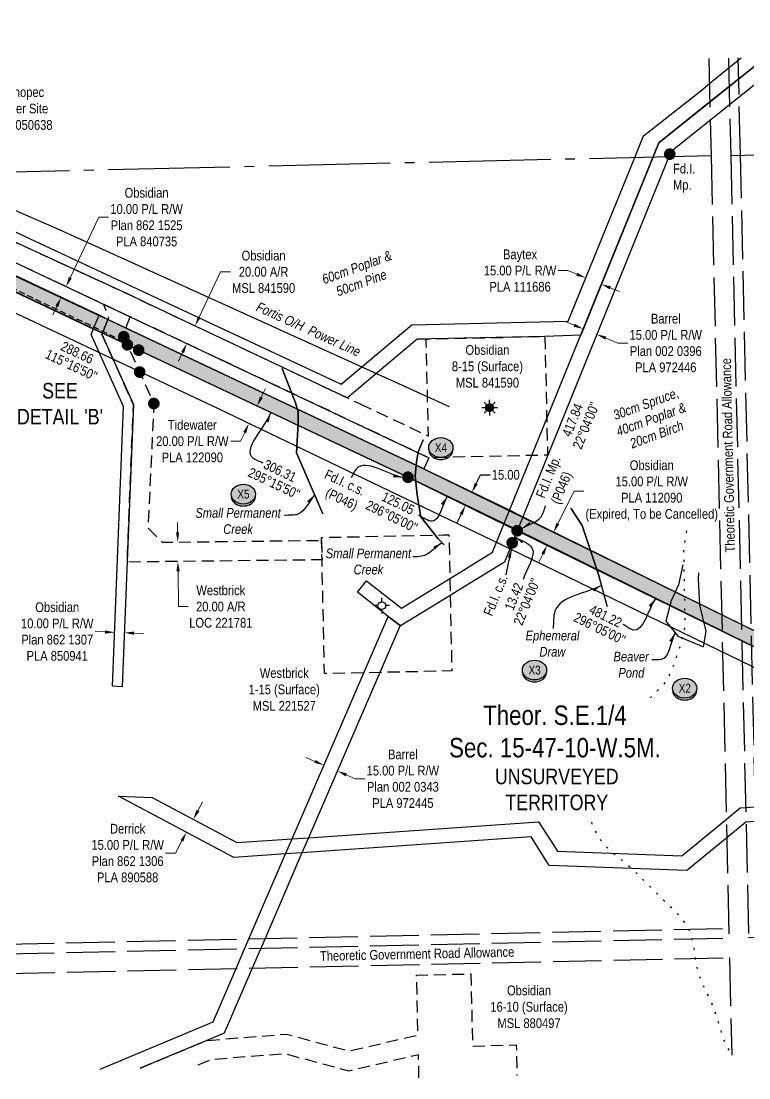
# Model space of a CAD drawing. Extents: x 606847 to 616975, y 5877213 to 5883625.
# Drawn here: x 608740 to 609489, y 5878610 to 5879696 of the extents above; entities that cross this region are included whole.
import ezdxf
from ezdxf.enums import TextEntityAlignment as Align

# ---------------------------------------------------------------- set-up
doc = ezdxf.new("R2010")
doc.units = 0
doc.header["$LTSCALE"] = 5
doc.header["$PDMODE"] = 34
doc.header["$PDSIZE"] = 0.03
for name, pattern in [('foc-ACCESSROAD', [3.75, 2.5, -1.25]), ('foc-QUARTERLINE', [33, 25, -3, 2, -3]), ('foc-UNSURVEYED', [12.5, 10, -2.5]), ('foc-WHEELTRACKS', [2, 0.4, -1.6]), ('UG_PIPE', [1.875, 1.25, -0.625])]:
    doc.linetypes.add(name, pattern=pattern)
doc.layers.get('Defpoints').update_dxf_attribs({"color": 9})
for name, color, linetype in [('AS-PIPE-UG', 44, 'UG_PIPE'), ('AS-POWER', 104, 'foc-POWER'), ('AS-POWER-T', 104, 'Continuous'), ('C-RW', 13, 'Continuous'), ('C-SYMBOL', 7, 'Continuous'), ('C-WS', 13, 'foc-ACCESSROAD'), ('C-WS-S', 8, 'Continuous'), ('DETAIL-T', 7, 'Continuous'), ('F-AR', 190, 'foc-ACCESSROAD'), ('F-RW', 190, 'Continuous'), ('F-WS', 190, 'foc-ACCESSROAD'), ('F-WS-S', 8, 'Continuous'), ('L-BD', 7, 'Continuous'), ('L-MON', 1, 'Continuous'), ('L-QSEC', 8, 'foc-QUARTERLINE'), ('L-ROAD-T', 7, 'Continuous'), ('L-UNS-T', 3, 'Continuous'), ('L-USEC', 7, 'foc-UNSURVEYED'), ('P-CROSSINGS', 250, 'Continuous'), ('P-PROPOSED', 10, 'Continuous'), ('P-PROPOSED-H', 21, 'Continuous'), ('P-TXT', 4, 'Continuous'), ('T-BUSH-T', 110, 'Continuous'), ('T-WATER', 160, 'Continuous'), ('T-WATER-P3', 160, 'foc-WHEELTRACKS'), ('T-WATER-T', 170, 'Continuous')]:
    doc.layers.add(name, color=color, linetype=linetype)
for name, color, linetype, lineweight in [('C-AR-T', 13, 'Continuous', 9), ('C-RW-T', 13, 'Continuous', 9), ('C-WS-T', 13, 'Continuous', 9), ('F-AR-T', 190, 'Continuous', 9), ('F-RW-T', 190, 'Continuous', 9), ('F-WS-T', 190, 'Continuous', 9)]:
    doc.layers.add(name, color=color, linetype=linetype, lineweight=lineweight)
doc.styles.add('175L', font='ARIALN.TTF', dxfattribs={"height": 20})
doc.styles.add('80CG', font='ARIALN.TTF', dxfattribs={"height": 10})
doc.styles.add('80L', font='ARIALN.TTF', dxfattribs={"height": 10})
doc.styles.add('Crossing', font='ARIALN.TTF', dxfattribs={"height": 10})
doc.styles.add('foc-LtypeFont', font='ARIALN.TTF', dxfattribs={"height": 7.35})
doc.linetypes.add('foc-POWER', pattern='A,6,-1,["P",foc-LtypeFont,S=0.2,R=0,X=-0.625,Y=-0.75],-1.24,4', length=12.24)
doc.linetypes.add('foc-TOPO-flowdirection-NOLINE', pattern='A,0,[">",foc-LtypeFont,S=0.3,R=0,X=0,Y=-0.945],-20,[">",foc-LtypeFont,S=0.3,R=0,X=0,Y=-0.945],0', length=20)
doc.dimstyles.new('Compass 5 000', dxfattribs={"dimscale": 5, "dimtxt": 9, "dimasz": 2, "dimexe": 0.2, "dimexo": 0.0625, "dimgap": 0.5, "dimtad": 0, "dimtih": 1, "dimtoh": 1, "dimzin": 0, "dimdsep": 46, "dimtxsty": '80CG', "dimcen": 0.1, "dimse1": 1, "dimse2": 1, "dimclrd": 256, "dimclrt": 256, "dimaunit": 1, "dimadec": 4, "dimazin": 0, "dimtfac": 0.06, "dimtofl": 0, "dimtmove": 0, "dimatfit": 1, "dimfxl": 0.2, "dimtolj": 1, "dimtzin": 0, "dimlwd": -1, "dimarcsym": 0})

# ---------------------------------------------------------------- blocks, each defined once
blk = doc.blocks.new('*D427')
at = {"layer": 'Defpoints', "color": 0, "transparency": 16777216}
for p in [(608966.7, 5879161.4), (608901.6, 5879140.7), (608966.9, 5879141.4)]:
    blk.add_point(p, dxfattribs=at)
at = {"layer": 'F-AR-T', "transparency": 16777216}
for p, q in [((608901.3, 5879170.6), (608901.1, 5879180.6)), ((608901.7, 5879130.7), (608902.1, 5879094.3)), ((608902.1, 5879094.3), (608912.1, 5879094.3))]:
    blk.add_line(p, q, dxfattribs=at)
for points in [[(608902.9, 5879170.7), (608899.6, 5879170.6), (608901.4, 5879160.6)], [(608903.4, 5879130.7), (608900.1, 5879130.6), (608901.6, 5879140.7)]]:
    blk.add_solid(points, dxfattribs=at)
at = {"layer": 'F-AR-T', "transparency": 16777216, "insert": (608945.7, 5879094.3), "char_height": 10, "attachment_point": 5, "style": '80CG'}
blk.add_mtext('\\A1;Westbrick\\P20.00 A/R\\PLOC 221781', dxfattribs=at)
blk = doc.blocks.new('*D434')
at = {"layer": 'C-AR-T', "transparency": 16777216}
for p, q in [((608923.5, 5879391.9), (608945.5, 5879438.4)), ((608945.5, 5879438.4), (608955.5, 5879438.4)), ((608906.4, 5879355.7), (608902.1, 5879346.6))]:
    blk.add_line(p, q, dxfattribs=at)
for points in [[(608922, 5879392.6), (608925, 5879391.2), (608919.3, 5879382.9)], [(608904.9, 5879356.4), (608907.9, 5879354.9), (608910.7, 5879364.7)]]:
    blk.add_solid(points, dxfattribs=at)
at = {"layer": 'Defpoints', "color": 0, "transparency": 16777216}
for p in [(608919.3, 5879382.9), (608922.3, 5879381.4), (608913.7, 5879363.3)]:
    blk.add_point(p, dxfattribs=at)
at = {"layer": 'C-AR-T', "transparency": 16777216, "insert": (608989.7, 5879438.4), "char_height": 10, "attachment_point": 5, "style": '80CG'}
blk.add_mtext('\\A1;Obsidian\\P20.00 A/R\\PMSL 841590', dxfattribs=at)
blk = doc.blocks.new('*D451')
at = {"layer": 'C-RW-T', "transparency": 16777216}
for p, q in [((608826.6, 5879068.2), (608816.6, 5879068.6)), ((608856.6, 5879067), (608866.6, 5879066.6))]:
    blk.add_line(p, q, dxfattribs=at)
for points in [[(608826.7, 5879069.8), (608826.5, 5879066.5), (608836.6, 5879067.8)], [(608856.6, 5879068.7), (608856.5, 5879065.3), (608846.6, 5879067.4)]]:
    blk.add_solid(points, dxfattribs=at)
at = {"layer": 'Defpoints', "color": 0, "transparency": 16777216}
for p in [(608836.9, 5879074.4), (608846.8, 5879074), (608836.6, 5879067.8)]:
    blk.add_point(p, dxfattribs=at)
at = {"layer": 'C-RW-T', "transparency": 16777216, "insert": (608777.5, 5879068.6), "char_height": 10, "attachment_point": 5, "style": '80CG'}
blk.add_mtext('\\A1;Obsidian\\P10.00 P/L R/W\\PPlan 862 1307\\PPLA 850941', dxfattribs=at)
blk = doc.blocks.new('*D454')
at = {"layer": 'C-RW-T', "transparency": 16777216}
for p, q in [((608790.9, 5879432.2), (608820.3, 5879494.6)), ((608820.3, 5879494.6), (608830.3, 5879494.6)), ((608777.2, 5879403.2), (608772.9, 5879394.1))]:
    blk.add_line(p, q, dxfattribs=at)
for points in [[(608789.4, 5879433), (608792.4, 5879431.5), (608786.6, 5879423.2)], [(608775.7, 5879403.9), (608778.7, 5879402.5), (608781.5, 5879412.2)]]:
    blk.add_solid(points, dxfattribs=at)
at = {"layer": 'Defpoints', "color": 0, "transparency": 16777216}
for p in [(608786.6, 5879423.2), (608790.8, 5879421.3), (608785.6, 5879410.3)]:
    blk.add_point(p, dxfattribs=at)
at = {"layer": 'C-RW-T', "transparency": 16777216, "insert": (608869.4, 5879494.6), "char_height": 10, "attachment_point": 5, "style": '80CG'}
blk.add_mtext('\\A1;Obsidian\\P10.00 P/L R/W\\PPlan 862 1525\\PPLA 840735', dxfattribs=at)
blk = doc.blocks.new('*D460')
at = {"layer": 'Defpoints', "color": 0, "transparency": 16777216}
for p in [(609325.6, 5879443.6), (609321, 5879432.2), (609341.6, 5879437.1)]:
    blk.add_point(p, dxfattribs=at)
at = {"layer": 'F-RW-T', "transparency": 16777216}
for p, q in [((609302.5, 5879439.7), (609292.5, 5879439.7)), ((609311.7, 5879436), (609302.5, 5879439.7)), ((609346.2, 5879422), (609355.5, 5879418.2))]:
    blk.add_line(p, q, dxfattribs=at)
for points in [[(609312.4, 5879437.5), (609311.1, 5879434.4), (609321, 5879432.2)], [(609346.8, 5879423.5), (609345.6, 5879420.4), (609337, 5879425.7)]]:
    blk.add_solid(points, dxfattribs=at)
at = {"layer": 'F-RW-T', "transparency": 16777216, "insert": (609253.4, 5879439.7), "char_height": 10, "attachment_point": 5, "style": '80CG'}
blk.add_mtext('\\A1;Baytex\\P15.00 P/L R/W\\PPLA 111686', dxfattribs=at)
blk = doc.blocks.new('*D463')
at = {"layer": 'Defpoints', "color": 0, "transparency": 16777216}
for p in [(608946.3, 5879317.8), (608937.8, 5879299.7), (608974.5, 5879282.4)]:
    blk.add_point(p, dxfattribs=at)
at = {"layer": 'F-RW-T', "transparency": 16777216}
for p, q in [((608987.3, 5879309.5), (608991.6, 5879318.6)), ((608970.3, 5879273.3), (608966, 5879264.3)), ((608966, 5879264.3), (608956, 5879264.3))]:
    blk.add_line(p, q, dxfattribs=at)
for points in [[(608985.8, 5879310.2), (608988.8, 5879308.8), (608983, 5879300.5)], [(608968.7, 5879274), (608971.8, 5879272.6), (608974.5, 5879282.4)]]:
    blk.add_solid(points, dxfattribs=at)
at = {"layer": 'F-RW-T', "transparency": 16777216, "insert": (608916.4, 5879264.3), "char_height": 10, "attachment_point": 5, "style": '80CG'}
blk.add_mtext('\\A1;Tidewater\\P20.00 P/L R/W\\PPLA 122090', dxfattribs=at)
blk = doc.blocks.new('*D468')
at = {"layer": 'C-RW-T', "transparency": 16777216}
for p, q in [((609292.3, 5879179.7), (609308.9, 5879213.1)), ((609308.9, 5879213.1), (609318.9, 5879213.1)), ((609276.8, 5879148.3), (609272.4, 5879139.3))]:
    blk.add_line(p, q, dxfattribs=at)
for points in [[(609290.8, 5879180.4), (609293.8, 5879178.9), (609287.9, 5879170.7)], [(609275.3, 5879149), (609278.3, 5879147.6), (609281.2, 5879157.3)]]:
    blk.add_solid(points, dxfattribs=at)
at = {"layer": 'Defpoints', "color": 0, "transparency": 16777216}
for p in [(609287.9, 5879170.7), (609323.9, 5879152.9), (609317.2, 5879139.5)]:
    blk.add_point(p, dxfattribs=at)
at = {"layer": 'C-RW-T', "transparency": 16777216, "insert": (609388.8, 5879213.1), "char_height": 10, "attachment_point": 5, "style": '80CG'}
blk.add_mtext('\\A1;Obsidian\\P15.00 P/L R/W\\PPLA 112090\\P(Expired, To be Cancelled)', dxfattribs=at)
blk = doc.blocks.new('*D486')
at = {"layer": 'Defpoints', "color": 0, "transparency": 16777216}
for p in [(608914.7, 5878877), (608907.6, 5878863.8), (608910.4, 5878862.3)]:
    blk.add_point(p, dxfattribs=at)
at = {"layer": 'F-RW-T', "transparency": 16777216}
for p, q in [((608922.1, 5878884.4), (608926.8, 5878893.2)), ((608905.7, 5878853.5), (608899, 5878840.9)), ((608899, 5878840.9), (608889, 5878840.9))]:
    blk.add_line(p, q, dxfattribs=at)
for points in [[(608920.6, 5878885.2), (608923.6, 5878883.6), (608917.4, 5878875.6)], [(608904.2, 5878854.3), (608907.1, 5878852.7), (608910.4, 5878862.3)]]:
    blk.add_solid(points, dxfattribs=at)
at = {"layer": 'F-RW-T', "transparency": 16777216, "insert": (608849.9, 5878840.9), "char_height": 10, "attachment_point": 5, "style": '80CG'}
blk.add_mtext('\\A1;Derrick\\P15.00 P/L R/W\\PPlan 862 1306\\PPLA 890588', dxfattribs=at)
blk = doc.blocks.new('*D488')
at = {"layer": 'Defpoints', "color": 0, "transparency": 16777216}
for p in [(609049.3, 5878925.7), (609065.5, 5878925.3), (609063.1, 5878919.7)]:
    blk.add_point(p, dxfattribs=at)
at = {"layer": 'F-RW-T', "transparency": 16777216}
for p, q in [((609042.5, 5878935.2), (609033.4, 5878939.2)), ((609074.7, 5878921.3), (609083.9, 5878917.3)), ((609083.9, 5878917.3), (609093.9, 5878917.3))]:
    blk.add_line(p, q, dxfattribs=at)
for points in [[(609043.2, 5878936.7), (609041.9, 5878933.7), (609051.7, 5878931.2)], [(609075.3, 5878922.8), (609074, 5878919.8), (609065.5, 5878925.3)]]:
    blk.add_solid(points, dxfattribs=at)
at = {"layer": 'F-RW-T', "transparency": 16777216, "insert": (609132.9, 5878917.3), "char_height": 10, "attachment_point": 5, "style": '80CG'}
blk.add_mtext('\\A1;Barrel\\P15.00 P/L R/W\\PPlan 002 0343\\PPLA 972445', dxfattribs=at)
blk = doc.blocks.new('*D489')
at = {"layer": 'Defpoints', "color": 0, "transparency": 16777216}
for p in [(609332.2, 5879374.1), (609306.4, 5879350.7), (609320.4, 5879345)]:
    blk.add_point(p, dxfattribs=at)
at = {"layer": 'F-RW-T', "transparency": 16777216}
for p, q in [((609309, 5879383.6), (609299.7, 5879387.3)), ((609341.5, 5879370.4), (609354.1, 5879365.2)), ((609354.1, 5879365.2), (609364.1, 5879365.2))]:
    blk.add_line(p, q, dxfattribs=at)
for points in [[(609309.6, 5879385.1), (609308.4, 5879382), (609318.3, 5879379.8)], [(609342.1, 5879371.9), (609340.9, 5879368.8), (609332.2, 5879374.1)]]:
    blk.add_solid(points, dxfattribs=at)
at = {"layer": 'F-RW-T', "transparency": 16777216, "insert": (609403.2, 5879365.2), "char_height": 10, "attachment_point": 5, "style": '80CG'}
blk.add_mtext('\\A1;Barrel\\P15.00 P/L R/W\\PPlan 002 0396\\PPLA 972446', dxfattribs=at)
blk = doc.blocks.new('GAS')
h = blk.add_hatch(color=255)
h.dxf.hatch_style = 1
edge = h.paths.add_edge_path()
edge.add_arc((0, 0), 0.9, 0, 360)
for p, q in [((-0.81, 0), (-1.62, 0)), ((-0.57, 0.57), (-1.14, 1.14)), ((0, 0.81), (0, 1.62)), ((0.57, 0.57), (1.14, 1.14)), ((1.62, 0), (0.81, 0)), ((-0.57, -0.57), (-1.14, -1.14)), ((0, -0.81), (0, -1.62)), ((1.14, -1.14), (0.57, -0.57))]:
    blk.add_line(p, q)
blk.add_circle((0, 0), 0.8)
blk = doc.blocks.new('GABD')
for p, q in [((-0.81, 0), (-1.62, 0)), ((0, 0.81), (0, 1.62)), ((1.62, 0), (0.81, 0)), ((0, -0.81), (0, -1.62))]:
    blk.add_line(p, q)
blk.add_circle((0, 0), 0.8)
blk = doc.blocks.new('fdia')
at = {"color": 255, "const_width": 1}
blk.add_lwpolyline([(-0.5, 0, 1), (0.5, 0, 1)], format="xyb", close=True, dxfattribs=at)
blk = doc.blocks.new('Fdiaa')
blk.add_blockref('fdia', (0, 0))
blk = doc.blocks.new('fdib')
at = {"color": 1, "const_width": 1.6}
blk.add_lwpolyline([(-0.4, 0, 1), (0.4, 0, 1)], format="xyb", close=True, dxfattribs=at)
at = {"color": 1}
blk.add_circle((0, 0), 0.8, dxfattribs=at)
blk = doc.blocks.new('Fdibb')
blk.add_blockref('fdib', (0, 0))
blk = doc.blocks.new('fdicc')
for name in ['Fdibb', 'Fdiaa']:
    blk.add_blockref(name, (0, 0))
blk = doc.blocks.new('FDI')
blk.add_blockref('fdicc', (0, 0))
blk = doc.blocks.new('*D573')
at = {"layer": 'Defpoints', "color": 0, "transparency": 16777216}
for p in [(609203.9, 5879211.8), (609206.1, 5879210.7), (609199.5, 5879197.2)]:
    blk.add_point(p, dxfattribs=at)
at = {"layer": 'P-TXT', "transparency": 16777216}
for p, q in [((609208.3, 5879220.7), (609212.7, 5879229.7)), ((609212.7, 5879229.7), (609222.7, 5879229.7)), ((609192.9, 5879189.3), (609188.5, 5879180.3))]:
    blk.add_line(p, q, dxfattribs=at)
for points in [[(609206.8, 5879221.5), (609209.8, 5879220), (609203.9, 5879211.8)], [(609191.4, 5879190), (609194.4, 5879188.6), (609197.3, 5879198.3)]]:
    blk.add_solid(points, dxfattribs=at)
at = {"layer": 'P-TXT', "transparency": 16777216, "insert": (609238.7, 5879229.7), "char_height": 10, "attachment_point": 5, "style": '80CG'}
blk.add_mtext('\\A1;15.00', dxfattribs=at)
blk = doc.blocks.new('xing2')
h = blk.add_hatch(color=50)
h.dxf.hatch_style = 1
edge = h.paths.add_edge_path()
edge.add_ellipse((0, 0), major_axis=(-12.5, 0), ratio=0.816297, start_angle=0, end_angle=360)
h = blk.add_hatch(color=250)
h.dxf.hatch_style = 1
edge = h.paths.add_edge_path()
edge.add_ellipse((0, -2), major_axis=(-12.5, 0), ratio=0.816297, start_angle=0, end_angle=180)
edge.add_line((12.5, -2), (12.5, 0))
edge.add_ellipse((0, 0), major_axis=(-12.5, 0), ratio=0.816297, start_angle=0, end_angle=180, ccw=False)
edge.add_line((-12.5, 0), (-12.5, -2))
at = {"color": 250}
blk.add_ellipse((0, 0), major_axis=(-12.5, 0), ratio=0.816297, dxfattribs=at)
blk.add_ellipse((0, -2), major_axis=(-12.5, 0), ratio=0.816297, start_param=0, end_param=3.141593, dxfattribs=at)
at = {"color": 250, "style": 'Crossing'}
blk.add_attdef('CROSSING', text='', height=9, dxfattribs=at).set_placement((0.1, 0), align=Align.MIDDLE_CENTER)
at = {"color": 250, "style": 'Crossing', "flags": 1}
for tag, p in [('OWNER', (0.1, -12.5)), ('DESCRIPTION', (0.1, -25.8)), ('LOCATION', (0.1, -39.3)), ('DWG_REF', (0.1, -52.8))]:
    blk.add_attdef(tag, text='', height=9, dxfattribs=at).set_placement(p, align=Align.MIDDLE_CENTER)

msp = doc.modelspace()

# ---------------------------------------------------------------- hatches: boundary and pattern name
at = {"layer": 'P-PROPOSED-H'}
h = msp.add_hatch(color=256, dxfattribs=at)
h.dxf.hatch_style = 1
h.paths.add_polyline_path([(609865.025, 5878820.603), (609803.924, 5878827.282), (609766.121, 5878931.352), (609682.436, 5878960.814), (609138.137, 5879227.273), (608861.241, 5879357.947), (608578.824, 5879491.331), (608480.527, 5879535.245), (608456.201, 5879537.288), (608303.78, 5879605.327), (608298.183, 5879613.291), (607832.074, 5879821.068), (607831.824, 5879832.123), (608314.654, 5879616.893), (608459.99, 5879552.016), (608484.319, 5879549.973), (608585.084, 5879504.956), (608867.644, 5879371.505), (609144.633, 5879240.787), (609688.242, 5878974.666), (609777.792, 5878943.139), (609814.83, 5878841.173), (609866.656, 5878835.508)])

# ---------------------------------------------------------------- linework, layer by layer
at = {"layer": 'AS-PIPE-UG', "flags": 128}
msp.add_lwpolyline([(607196.879, 5880291.949), (607209.466, 5880271.796), (607227.4, 5880250.344), (607243.121, 5880231.295), (607251.171, 5880220.885), (607295.42, 5880163.199), (607388.806, 5880036.368), (607398.437, 5880023.997), (607412.429, 5880005.144), (607425.427, 5879977.487), (607434.271, 5879959.285), (607446.608, 5879952.267), (607467.466, 5879945.606), (607503.18, 5879935.964), (607522.389, 5879930.732), (607534.33, 5879929.179), (607565.224, 5879928.499), (607600.005, 5879928.894), (607607.012, 5879926.262), (607630.279, 5879916.815), (607654.561, 5879905.84), (607836.003, 5879826.621), (608041.839, 5879735.337), (608231.802, 5879649.646), (608420.143, 5879569.152), (608511.617, 5879526.6), (608631.062, 5879473.191), (608745.476, 5879414.877), (608820.886, 5879379.159), (608849.287, 5879365.153)], dxfattribs=at)
at = {"layer": 'AS-POWER', "flags": 128}
msp.add_lwpolyline([(607330.815, 5880163.467), (607455.76, 5879997.93), (607535.176, 5879954.161), (607622.385, 5879951.193), (607923.148, 5879818.98), (608012.622, 5879814.898), (608187.183, 5879740.284), (608779.556, 5879481.85), (609180.651, 5879299.951)], dxfattribs=at)
at = {"layer": 'C-RW', "flags": 128}
msp.add_lwpolyline([(609865.025, 5878820.603), (609803.924, 5878827.282), (609766.121, 5878931.352), (609682.436, 5878960.814), (609138.137, 5879227.273), (608861.241, 5879357.947), (608578.824, 5879491.331), (608480.527, 5879535.245), (608456.201, 5879537.288), (608303.78, 5879605.327), (608298.183, 5879613.291), (607832.074, 5879821.068), (607831.824, 5879832.123), (608314.654, 5879616.893), (608459.99, 5879552.016), (608484.319, 5879549.973), (608585.084, 5879504.956), (608867.644, 5879371.505), (609144.633, 5879240.787), (609688.242, 5878974.666), (609777.792, 5878943.139), (609814.83, 5878841.173), (609866.656, 5878835.508)], close=True, dxfattribs=at)
at = {"layer": 'C-RW'}
for points in [[(608644.9, 5879490.071), (608834.273, 5879400.737), (608852.392, 5879392.19), (609159.646, 5879247.27), (609154.314, 5879236.048), (608829.614, 5879389.466), (608820.564, 5879393.74), (608585.084, 5879504.956)], [(608645.645, 5879475.691), (608822.041, 5879392.874), (608831.101, 5879388.62), (608849.235, 5879380.106), (609154.314, 5879236.048), (609242.194, 5879193.662), (609255.713, 5879187.006), (609461.863, 5879085.52), (609492.408, 5879070.483)], [(609492.829, 5879053.507), (609462.284, 5879068.553), (609250.083, 5879173.075), (609236.569, 5879179.732), (609150.205, 5879221.365), (608849.522, 5879363.354), (608843.513, 5879366.174), (608825.373, 5879374.692), (608816.314, 5879378.945), (608646.056, 5879458.893)]]:
    msp.add_lwpolyline(points, dxfattribs=at)
msp.add_lwpolyline([(608849.813, 5879149.694), (608844.416, 5879011.961), (608834.428, 5879012.352), (608845.697, 5879299.957), (608819.7, 5879357.807), (608812.414, 5879374.021), (608815.647, 5879381.845), (608820.564, 5879393.74), (608829.614, 5879389.466), (608824.698, 5879377.575), (608823.297, 5879374.186), (608833.605, 5879351.247), (608855.777, 5879301.911), (608849.813, 5879149.694)], close=True, dxfattribs=at)
at = {"layer": 'C-WS', "flags": 128}
msp.add_lwpolyline([(609088.988, 5879302.75), (609159.145, 5879269.637), (609157.017, 5879364.68), (609156.939, 5879368.168), (609156.913, 5879369.305), (609158.319, 5879369.337), (609162.227, 5879369.423), (609278.948, 5879372.037), (609280.714, 5879293.168), (609281.563, 5879255.25), (609281.681, 5879250.003), (609279.411, 5879249.952), (609263.024, 5879249.585), (609159.646, 5879247.27), (608852.392, 5879392.19), (608834.273, 5879400.737), (608644.9, 5879490.071), (608632.806, 5879495.775), (608619.445, 5879502.075), (608588.394, 5879516.724), (608541.224, 5879537.746), (608419.609, 5879591.948), (608427.449, 5879608.263), (608597.62, 5879532.23), (608629.097, 5879517.323), (608834.142, 5879423.03), (608852.676, 5879414.282), (608870.427, 5879405.904), (609071.252, 5879311.121), (609076.051, 5879308.855), (609082.878, 5879305.634), (609088.988, 5879302.75)], close=True, dxfattribs=at)
for points in [[(608862.783, 5878619.815), (608931.236, 5878648.278), (609013.313, 5878654.787), (609077.629, 5878637.408), (609148.421, 5878653.957), (609146.969, 5878715.411), (609202.783, 5878716.73), (609204.536, 5878642.571), (609249.548, 5878643.635), (609250.041, 5878612.109)], [(609149.465, 5878609.827), (609148.905, 5878633.52), (609077.276, 5878616.776), (609011.44, 5878634.564), (608935.984, 5878628.582), (608917.77, 5878621.008)]]:
    msp.add_lwpolyline(points, dxfattribs=at)
at = {"layer": 'F-AR', "flags": 128}
msp.add_lwpolyline([(609049.388, 5879162.373), (609049.811, 5879142.385), (609044.182, 5879142.319), (608849.436, 5879140.042), (608849.815, 5879149.694), (608855.779, 5879301.901), (608833.605, 5879351.246), (608823.297, 5879374.186), (608824.7, 5879377.573), (608830.457, 5879391.497), (608825.291, 5879404.98), (608834.274, 5879400.747), (608852.395, 5879392.188), (608848.571, 5879382.945), (608845.878, 5879371.694), (608876.856, 5879303.006), (608871.019, 5879179.995), (608870.828, 5879175.28), (608885.252, 5879160.454), (609049.388, 5879162.373)], close=True, dxfattribs=at)
at = {"layer": 'F-RW'}
for points in [[(609530.608, 5879659.369), (609408.341, 5879561.906), (609237.264, 5879139.893), (609195.982, 5879114.564), (609176.204, 5879102.428), (609130.482, 5879074.376), (609130.106, 5879074.701), (609117.876, 5879084.215), (609086.367, 5879109.086), (609095.599, 5879120.814), (609131.544, 5879092.833), (609175.803, 5879119.89), (609188.141, 5879127.344), (609225.221, 5879150.095), (609395.922, 5879571.181), (609521.261, 5879671.094)], [(609505.77, 5879658.745), (609478.358, 5879636.894), (609448.49, 5879613.085), (609395.922, 5879571.181), (609315.739, 5879373.386), (609278.948, 5879372.037), (609162.227, 5879369.423), (609158.319, 5879369.336), (609156.913, 5879369.305), (609147.594, 5879369.096), (609076.051, 5879308.856), (609071.252, 5879311.121), (608870.427, 5879405.903), (608852.676, 5879414.281), (608834.142, 5879423.029), (608629.097, 5879517.323)], [(608633.375, 5879526.357), (609069.546, 5879322.99), (609141.966, 5879383.965), (609302.862, 5879387.574), (609371.304, 5879555.957), (609380.326, 5879578.157), (609439.199, 5879624.672), (609448.142, 5879631.958), (609468.807, 5879648.793), (609477.763, 5879655.875), (609480.855, 5879658.32)], [(608578.824, 5879491.331), (609138.137, 5879227.273), (609682.436, 5878960.814), (609747.83, 5878937.792), (609764.357, 5878892.292), (609812.944, 5878758.538), (609798.848, 5878647.173), (609798.082, 5878640.113)], [(609777.895, 5878639.675), (609778.947, 5878649.268), (609792.566, 5878756.126), (609743.669, 5878890.573), (609738.486, 5878905.244), (609732.329, 5878921.91), (609675.142, 5878942.02), (609492.091, 5879032.599), (609242.877, 5879153.739), (608943.222, 5879297.579), (608570.48, 5879473.2)], [(608821.554, 5878618.92), (608937.858, 5878667.301), (608961.534, 5878722.277), (608974.666, 5878752.736), (609012.309, 5878840.057), (609019.01, 5878855.602), (609097.229, 5879036.47), (609117.876, 5879084.215), (609130.106, 5879074.699), (609113.741, 5879036.85), (609035.847, 5878856.689), (609029.173, 5878841.228), (608991.147, 5878753.099), (608978.001, 5878722.64), (608949.227, 5878655.76), (608931.236, 5878648.278), (608862.783, 5878619.815)], [(609495.748, 5878873.473), (609485.571, 5878872.771), (609465.962, 5878856.725), (609424.822, 5878823.057), (609283.33, 5878828.288), (609264.675, 5878857.54), (609029.173, 5878841.228), (609012.309, 5878840.057), (608959.059, 5878836.462), (608840.487, 5878899.493), (608874.969, 5878898.144), (608874.969, 5878898.144), (608962.309, 5878851.715), (609019.01, 5878855.602), (609035.847, 5878856.689), (609272.529, 5878873.111), (609291.743, 5878842.981), (609419.712, 5878838.249), (609465.525, 5878875.741), (609479.774, 5878887.402), (609495.403, 5878888.479)]]:
    msp.add_lwpolyline(points, dxfattribs=at)
at = {"layer": 'F-WS', "flags": 128}
msp.add_lwpolyline([(609181.575, 5879105.724), (609183.238, 5879028.111), (609109.303, 5879026.584), (609092.807, 5879026.243), (609052.29, 5879025.408), (609052.078, 5879035.432), (609049.811, 5879142.385), (609049.388, 5879162.373), (609049.324, 5879165.344), (609174.699, 5879167.95), (609180.239, 5879168.065), (609181.201, 5879123.19), (609181.575, 5879105.724)], close=True, dxfattribs=at)
at = {"layer": 'L-QSEC', "flags": 128}
for points in [[(609469.953, 5879558.11), (610242.02, 5879574.388)], [(609449.849, 5879557.686), (608644.595, 5879538.874)]]:
    msp.add_lwpolyline(points, dxfattribs=at)
at = {"layer": 'L-USEC', "flags": 128}
for points in [[(609447.552, 5879657.619), (609449.849, 5879557.686)], [(609467.655, 5879658.081), (609469.952, 5879558.148)], [(609480.006, 5879558.322), (609477.708, 5879658.28)], [(609449.849, 5879557.686), (609468.334, 5878753.564)], [(609469.952, 5879558.148), (609469.953, 5879558.11)], [(609469.953, 5879558.11), (609488.438, 5878753.987)], [(609498.259, 5878764.251), (609480.006, 5879558.322)], [(609488.438, 5878753.987), (610295.386, 5878771)], [(608661.772, 5878745.864), (609468.103, 5878763.615)], [(608662.013, 5878735.812), (609468.354, 5878753.564)], [(608662.456, 5878715.709), (609468.796, 5878733.461)], [(609468.796, 5878733.461), (609471.105, 5878633.017)]]:
    msp.add_lwpolyline(points, dxfattribs=at)
at = {"layer": 'T-WATER', "flags": 128}
for points in [[(609008.902, 5879339.103), (609022.566, 5879303.62), (609025.28, 5879294.65), (609025.079, 5879282.499), (609023.468, 5879252.459), (609050.446, 5879189.803)], [(609153.807, 5879265.635), (609148.761, 5879252.983), (609146.96, 5879242.95), (609145.415, 5879228.8), (609147.474, 5879209.247), (609151.336, 5879186.608), (609169.354, 5879163.968), (609175.532, 5879157.793)], [(609305.504, 5879195.361), (609317.314, 5879177.758), (609334.114, 5879127.45), (609341.663, 5879098.994)], [(609420.728, 5879137.241), (609416.324, 5879116.608), (609408.617, 5879100.378), (609403.388, 5879079.195), (609415.499, 5879063.79), (609441.922, 5879052.786), (609444.675, 5879069.017), (609438.344, 5879095.701), (609436.968, 5879122.661), (609437.243, 5879128.988)]]:
    msp.add_lwpolyline(points, dxfattribs=at)
at = {"layer": 'T-WATER', "linetype": 'foc-TOPO-flowdirection-NOLINE', "flags": 128}
for points in [[(609050.446, 5879189.803), (609023.468, 5879252.459), (609025.079, 5879282.499), (609025.28, 5879294.65), (609022.566, 5879303.62), (609008.902, 5879339.103)], [(609175.532, 5879157.793), (609169.354, 5879163.968), (609151.336, 5879186.608), (609147.474, 5879209.247), (609145.415, 5879228.8), (609146.96, 5879242.95), (609148.761, 5879252.983), (609153.807, 5879265.635)], [(609343.319, 5879093.982), (609334.114, 5879127.45), (609317.314, 5879177.758), (609305.504, 5879195.361)]]:
    msp.add_lwpolyline(points, dxfattribs=at)
at = {"layer": 'T-WATER-P3', "flags": 128}
msp.add_lwpolyline([(609424.37, 5879172.161), (609421.503, 5879154.696), (609422.802, 5879074.212), (609419.033, 5879057.129), (609408.629, 5879026.769), (609400.843, 5879014.283), (609349.861, 5878962.195), (609341.294, 5878949.975), (609335.568, 5878936.198), (609325.146, 5878886.639), (609327.577, 5878868.475), (609335.282, 5878855.302), (609344.976, 5878844.452), (609367.267, 5878826.057), (609418.764, 5878774.998), (609426.863, 5878762.371), (609431.645, 5878746.425), (609434.122, 5878727.018), (609438.919, 5878710.658), (609452.587, 5878681.583), (609462.85, 5878648.355), (609469.866, 5878634.564), (609471.233, 5878633.019)], dxfattribs=at)

# ---------------------------------------------------------------- block references
at = {"layer": 'C-WS-S', "xscale": 4.99790845, "yscale": 4.99790845, "zscale": 4.99790845}
msp.add_blockref('GAS', (609222.062, 5879298.79), dxfattribs=at)
at = {"layer": 'F-WS-S', "xscale": 4.997919999999994, "yscale": 4.997919999999994, "zscale": 4.997919999999994}
msp.add_blockref('GABD', (609111.212, 5879095.286), dxfattribs=at)
at = {"layer": 'L-MON', "xscale": 4.99790845, "yscale": 4.99790845, "zscale": 4.99790845}
for p in [(608845.878, 5879371.694), (608849.61, 5879363.459), (608861.241, 5879357.947), (608862.263, 5879335.379), (608876.856, 5879303.006), (609138.137, 5879227.273), (609250.409, 5879172.256), (609245.365, 5879159.877)]:
    msp.add_blockref('FDI', p, dxfattribs=at)
at = {"layer": 'P-CROSSINGS', "xscale": 0.99958169, "yscale": 0.99958169, "zscale": 0.99958169}
for p, values in [((609171.938, 5879257.764), {'CROSSING': 'X4'}), ((608968.829, 5879209.897), {'CROSSING': 'X5'}), ((609268.235, 5879029.046), {'CROSSING': 'X3'}), ((609422.711, 5879010.392), {'CROSSING': 'X2'})]:
    msp.add_blockref('xing2', p, dxfattribs=at).add_auto_attribs(values)

# ---------------------------------------------------------------- texts
at = {"layer": 'AS-POWER-T', "insert": (608984.892, 5879408.029), "char_height": 9.9958, "attachment_point": 1, "rotation": 335.605379, "style": '80L'}
msp.add_mtext_dynamic_manual_height_columns('\\pi0.32613;{\\fArial Narrow|b0|i1|c0|p34;Fortis O/H  Power Line}', width=115.63809, gutter_width=49.979, heights=[0], dxfattribs=at)
at = {"layer": 'C-WS-T', "char_height": 9.99584, "attachment_point": 2, "line_spacing_factor": 1.010437, "style": '80CG'}
for s, insert, width in [('Obsidian\\P8-15 (Surface)\\PMSL 841590', (609219.864, 5879363.148), 72.59366), ('Obsidian\\P16-10 (Surface)\\PMSL 880497', (609262.606, 5878704.736), 78.96209)]:
    msp.add_mtext(s, dxfattribs=dict(at, insert=insert, width=width))
at = {"layer": 'DETAIL-T', "color": 3, "insert": (608780.332, 5879302.891), "char_height": 15.9933, "width": 87.73038, "attachment_point": 5, "style": '80CG'}
msp.add_mtext("SEE\\PDETAIL 'B'", dxfattribs=at)
at = {"layer": 'F-WS-T', "attachment_point": 2, "line_spacing_factor": 1.010437, "style": '80CG'}
for s, insert, char_height, width in [('Sinopec\\PRiser Site\\PPIL 050638', (608743.389, 5879628.155), 9.9958, 58.16583), ('Westbrick\\P1-15 (Surface)\\PMSL 221527', (609010.93, 5879030.969), 9.99584, 72.59366)]:
    msp.add_mtext(s, dxfattribs=dict(at, insert=insert, char_height=char_height, width=width))
at = {"layer": 'L-BD', "style": '80L'}
for s, height, rotation, p in [('288.66', 9.9958, 334.7195, (608798.105, 5879355.448)), ("115°16'50''", 9.99582, 334.7195, (608792.022, 5879342.568)), ('417.84', 9.9958, 67.9332, (609307.32, 5879286.102)), ("22°04'00''", 9.9958, 67.9332, (609321.216, 5879280.469)), ("295°15'50''", 9.99582, 334.7362, (609000.54, 5879221.041)), ('306.31', 9.9958, 334.7362, (609006.619, 5879233.922)), ("296°05'00''", 9.99582, 333.9162, (609121.426, 5879187.144)), ('125.05', 9.9958, 333.9162, (609128.018, 5879200.611)), ('13.42', 9.9958, 67.9332, (609247.116, 5879104.616)), ("22°04'00''", 9.9958, 67.9332, (609260.317, 5879099.265)), ('481.22', 9.9958, 333.9162, (609341.411, 5879084.566)), ("296°05'00''", 9.99582, 333.9162, (609335.149, 5879071.773))]:
    msp.add_text(s, height=height, rotation=rotation, dxfattribs=at).set_placement(p, align=Align.MIDDLE)
at = {"layer": 'L-ROAD-T', "style": '80L'}
for rotation, p in [(91.239674, (609467.303, 5879249.845)), (1.261172, (609147.548, 5878737.224))]:
    msp.add_text('Theoretic Government Road Allowance', height=9.99584, rotation=rotation, dxfattribs=at).set_placement(p, align=Align.MIDDLE_CENTER)
at = {"layer": 'T-BUSH-T', "char_height": 10, "attachment_point": 1, "rotation": 20, "style": '80L'}
for s, insert in [('{\\fArial Narrow|b0|i1|c0|p34; 60cm Poplar &\\P\\pi12.618;50cm Pine}', (609045.532, 5879433.878)), ('\\pi4.6912;{\\fArial Narrow|b0|i1|c0|p34;30cm Spruce, \\P\\pi1.9218;40cm Poplar &\\P\\pi10.97;20cm Birch}', (609343.547, 5879293.73))]:
    msp.add_mtext_dynamic_manual_height_columns(s, width=78.27736, gutter_width=47.5, heights=[0], dxfattribs=dict(at, insert=insert))
at = {"layer": 'T-WATER-T', "char_height": 9.99006, "attachment_point": 1, "style": '80L'}
for s, width, insert in [('\\pi0.47389,t130.34;{\\fArial Narrow|b0|i1|c0|p34;Small Permanent \\P\\pi29.132,t159;Creek}', 88.35738, (608919.057, 5879195.6)), ('\\pi0.47389,t130.34;{\\fArial Narrow|b0|i1|c0|p34;Small Permanent \\P\\pi29.132,t159;Creek}', 88.35738, (609053.123, 5879154.002)), ('\\pi0.33764,t130.21;{\\fArial Narrow|b0|i1|c0|p34;Ephemeral \\P\\pi14.59,t144.46;Draw}', 55.94769, (609258.742, 5879069.501)), ('\\pi0.3065,t130.18;{\\fArial Narrow|b0|i1|c0|p34;Beaver \\P\\pi5.3186,t135.19;Pond}', 37.3704, (609349.156, 5879047.869))]:
    msp.add_mtext_dynamic_manual_height_columns(s, width=width, gutter_width=50, heights=[0], dxfattribs=dict(at, insert=insert))

# ---------------------------------------------------------------- dimensions: what is measured, and where the dimension line sits
at = {"layer": 'C-AR-T'}
dim = msp.add_linear_dim(base=(608919.256, 5879382.857), p1=(608913.739, 5879363.255), p2=(608922.31, 5879381.416), angle=64.734401, text='Obsidian\\P20.00 A/R\\PMSL 841590', dimstyle='Compass 5 000', dxfattribs=at)
dim.commit()
dim.dimension.update_dxf_attribs({"geometry": '*D434', "text_midpoint": (608989.724, 5879438.359), "dimtype": 161})
at = {"layer": 'C-RW-T'}
dim = msp.add_linear_dim(base=(608786.645, 5879423.205), p1=(608785.571, 5879410.267), p2=(608790.759, 5879421.264), angle=64.740377, text='Obsidian\\P10.00 P/L R/W\\PPlan 862 1525\\PPLA 840735', dimstyle='Compass 5 000', dxfattribs=at)
dim.commit()
dim.dimension.update_dxf_attribs({"geometry": '*D454', "text_midpoint": (608869.403, 5879494.568), "dimtype": 161})
dim = msp.add_aligned_dim(p1=(608846.849, 5879074.047), p2=(608836.861, 5879074.438), distance=6.675, text='Obsidian\\P10.00 P/L R/W\\PPlan 862 1307\\PPLA 850941', dimstyle='Compass 5 000', dxfattribs=at)
dim.commit()
dim.dimension.update_dxf_attribs({"geometry": '*D451', "text_midpoint": (608777.529, 5879068.552)})
at = {"layer": 'F-AR-T'}
dim = msp.add_linear_dim(base=(608901.602, 5879140.652), p1=(608966.672, 5879161.406), p2=(608966.906, 5879141.416), angle=270.669767, text='Westbrick\\P20.00 A/R\\PLOC 221781', dimstyle='Compass 5 000', dxfattribs=at)
dim.commit()
dim.dimension.update_dxf_attribs({"geometry": '*D427', "text_midpoint": (608945.657, 5879094.283), "dimtype": 161})
at = {"layer": 'F-RW-T'}
for p1, p2, distance, text, picture, middle in [((609341.577, 5879437.122), (609325.635, 5879443.6), 12.291, 'Baytex\\P15.00 P/L R/W\\PPLA 111686', '*D460', (609253.393, 5879439.742)), ((609049.307, 5878925.66), (609063.091, 5878919.7), 6.065, 'Barrel\\P15.00 P/L R/W\\PPlan 002 0343\\PPLA 972445', '*D488', (609132.941, 5878917.33))]:
    dim = msp.add_aligned_dim(p1=p1, p2=p2, distance=distance, text=text, dimstyle='Compass 5 000', dxfattribs=at)
    dim.commit()
    dim.dimension.update_dxf_attribs({"geometry": picture, "text_midpoint": middle})
for base, p1, p2, angle, text, picture, middle in [((609332.238, 5879374.124), (609306.446, 5879350.677), (609320.41, 5879345.005), 337.892817, 'Barrel\\P15.00 P/L R/W\\PPlan 002 0396\\PPLA 972446', '*D489', (609403.22, 5879365.229)), ((608974.516, 5879282.381), (608946.304, 5879317.804), (608937.77, 5879299.704), 244.759219, 'Tidewater\\P20.00 P/L R/W\\PPLA 122090', '*D463', (608916.448, 5879264.29)), ((608910.364, 5878862.347), (608914.685, 5878877.031), (608907.647, 5878863.792), 242.005225, 'Derrick\\P15.00 P/L R/W\\PPlan 862 1306\\PPLA 890588', '*D486', (608849.902, 5878840.947))]:
    dim = msp.add_linear_dim(base=base, p1=p1, p2=p2, angle=angle, text=text, dimstyle='Compass 5 000', dxfattribs=at)
    dim.commit()
    dim.dimension.update_dxf_attribs({"geometry": picture, "text_midpoint": middle, "dimtype": 161})
at = {"layer": 'P-TXT'}
dim = msp.add_linear_dim(base=(609203.92, 5879211.763), p1=(609199.54, 5879197.213), p2=(609206.133, 5879210.68), angle=63.91616, text='15.00', dimstyle='Compass 5 000', dxfattribs=at)
dim.commit()
dim.dimension.update_dxf_attribs({"geometry": '*D573', "text_midpoint": (609238.651, 5879229.726), "dimtype": 161})

# ---------------------------------------------------------------- leaders
at = {"layer": 'L-BD', "path_type": 1}
for points in [[(608997.062, 5879293.682), (608978.461, 5879247.092), (608988.886, 5879242.237)], [(609178.529, 5879207.499), (609162.88, 5879181.956), (609148.882, 5879188.128)], [(609247.878, 5879166.077), (609265.659, 5879154.633), (609256.655, 5879122.099)], [(609392.753, 5879102.627), (609369.535, 5879070.223), (609359.587, 5879075.782)]]:
    msp.add_leader(points, dimstyle='Compass 5 000', override={"dimgap": 0.5, "dimtad": 0}, dxfattribs=at)
at = {"layer": 'T-WATER-T', "path_type": 1}
for points in [[(609173.338, 5879159.986), (609152.103, 5879146.031), (609143.139, 5879145.355)], [(609337.128, 5879116.088), (609289.212, 5879089.527), (609287.329, 5879071.907)], [(609412.797, 5879067.226), (609398.49, 5879039.895), (609388.867, 5879039.635)]]:
    msp.add_leader(points, dimstyle='Compass 5 000', override={"dimgap": 0.5, "dimtad": 0}, dxfattribs=at)

# ---------------------------------------------------------------- next in the draw order: texts
at = {"layer": 'C-SYMBOL', "color": 3, "insert": (609289.251, 5878992.608), "char_height": 19.99168, "width": 215.8946, "attachment_point": 2, "style": '175L', "bg_fill": 3, "box_fill_scale": 1.15, "bg_fill_color": 256, "bg_fill_true_color": 256, "bg_fill_transparency": 0}
msp.add_mtext('Theor. S.E.1/4\\PSec. 15-47-10-W.5M.', dxfattribs=at)
at = {"layer": 'L-MON', "attachment_point": 1, "style": '80L', "bg_fill": 3, "box_fill_scale": 1.1, "bg_fill_color": 256, "bg_fill_transparency": 0}
for s, width, insert, char_height, rotation in [('Fd.I. Mp.', 22.03526, (609410.723, 5879549.51), 9.9918, 359.973475), ('Fd.I. Mp.\\P(P046)', 44.31149, (609269.222, 5879208.662), 9.9918, 67.933172), ('\\pi1.0789;Fd.I. c.s.\\P\\pi10.076;(P046)', 43.04324, (609054.569, 5879236.133), 9.99182, 334.736228), ('Fd.I. c.s.', 43.04324, (609215.3, 5879087.553), 9.9918, 67.933172)]:
    msp.add_mtext_dynamic_manual_height_columns(s, width=width, gutter_width=50, heights=[0], dxfattribs=dict(at, insert=insert, char_height=char_height, rotation=rotation))

# ---------------------------------------------------------------- next in the draw order: block references
at = {"layer": 'L-MON', "xscale": 4.99790845, "yscale": 4.99790845, "zscale": 4.99790845}
msp.add_blockref('FDI', (609407.319, 5879559.385), dxfattribs=at)

# ---------------------------------------------------------------- next in the draw order: texts
at = {"layer": 'L-UNS-T', "color": 3, "insert": (609291.124, 5878906.203), "char_height": 15.99334, "attachment_point": 5, "style": '80L', "bg_fill": 3, "box_fill_scale": 1.3, "bg_fill_color": 256, "bg_fill_transparency": 0}
msp.add_mtext_dynamic_manual_height_columns('UNSURVEYED TERRITORY', width=126.36116, gutter_width=47.48, heights=[0], dxfattribs=at)

# ---------------------------------------------------------------- next in the draw order: dimensions: what is measured, and where the dimension line sits
at = {"layer": 'C-RW-T'}
dim = msp.add_linear_dim(base=(609287.889, 5879170.711), p1=(609317.213, 5879139.474), p2=(609323.863, 5879152.921), angle=63.685702, text='Obsidian\\P15.00 P/L R/W\\PPLA 112090\\P(Expired, To be Cancelled)', dimstyle='Compass 5 000', dxfattribs=at)
dim.commit()
dim.dimension.update_dxf_attribs({"geometry": '*D468', "text_midpoint": (609388.79, 5879213.099), "dimtype": 161})

# ---------------------------------------------------------------- next in the draw order: leaders
at = {"layer": 'L-MON', "path_type": 1}
for points in [[(609132.933, 5879226.936), (609085.055, 5879235.754), (609079.761, 5879226.819)], [(609255.199, 5879174.612), (609274.977, 5879186.613), (609279.922, 5879198.262)], [(609244.591, 5879154.335), (609238.736, 5879126.839)]]:
    msp.add_leader(points, dimstyle='Compass 5 000', override={"dimgap": 0.5, "dimtad": 0}, dxfattribs=at)
at = {"layer": 'T-WATER-T', "path_type": 1}
msp.add_leader([(609042.112, 5879209.158), (609024.964, 5879189.231), (609011.099, 5879187.975)], dimstyle='Compass 5 000', override={"dimgap": 0.5, "dimtad": 0}, dxfattribs=at)

# ---------------------------------------------------------------- next in the draw order: linework, layer by layer
at = {"layer": 'P-PROPOSED', "flags": 128}
msp.add_lwpolyline([(609865.025, 5878820.603), (609803.924, 5878827.282), (609766.121, 5878931.352), (609682.436, 5878960.814), (609138.137, 5879227.273), (608861.241, 5879357.947), (608578.824, 5879491.331), (608480.527, 5879535.245), (608456.201, 5879537.288), (608303.78, 5879605.327), (608298.183, 5879613.291), (607832.074, 5879821.068), (607831.824, 5879832.123), (608314.654, 5879616.893), (608459.99, 5879552.016), (608484.319, 5879549.973), (608585.084, 5879504.956), (608867.644, 5879371.505), (609144.633, 5879240.787), (609688.242, 5878974.666), (609777.792, 5878943.139), (609814.83, 5878841.173), (609866.656, 5878835.508)], close=True, dxfattribs=at)

doc.saveas('drawing.dxf')
